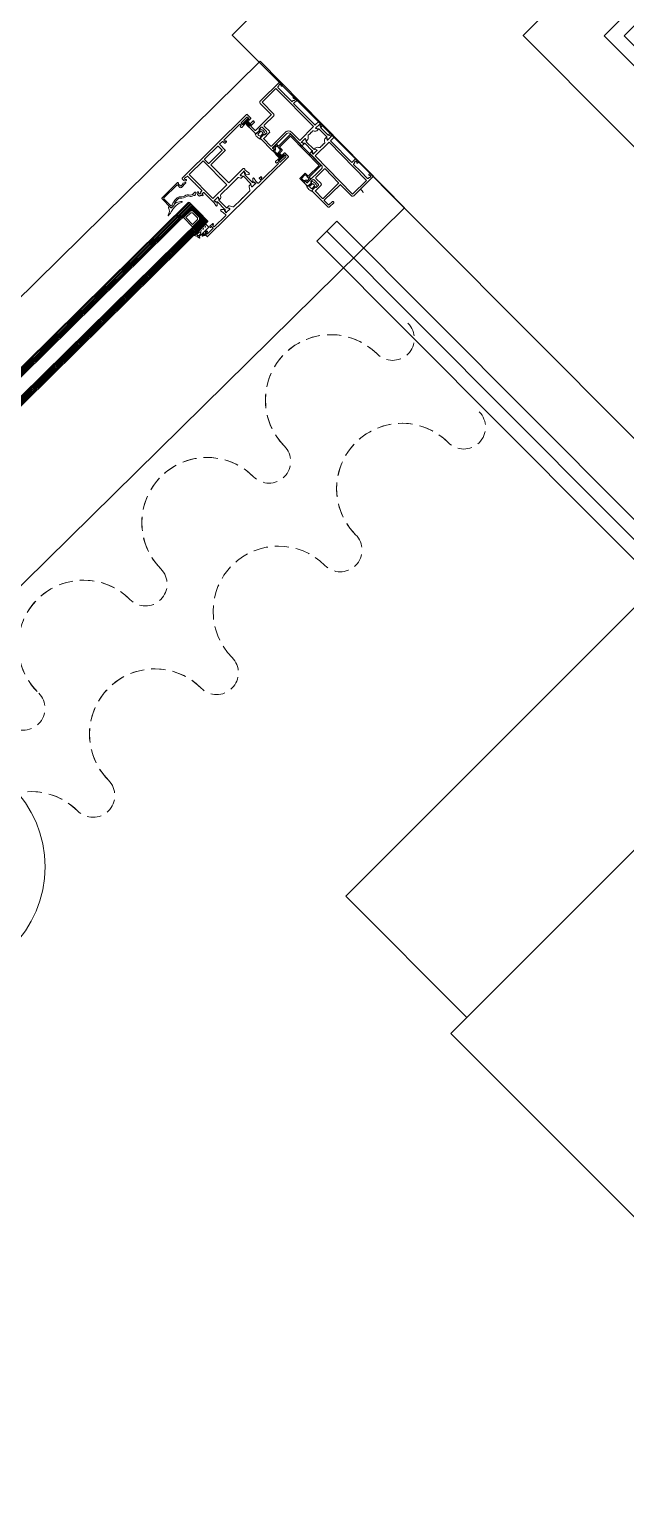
# Model space of a CAD drawing. Header units: centimetres. Extents: x 118932 to 154602, y -32682 to -23521.
# Drawn here: x 137932.2 to 137984.4, y -25439.8 to -25312.3 of the extents above; entities that cross this region are included whole.
import ezdxf

# ---------------------------------------------------------------- set-up
doc = ezdxf.new("R2010")
doc.units = ezdxf.units.CM
doc.header["$LTSCALE"] = 50
doc.header["$MEASUREMENT"] = 0
doc.linetypes.add('HIDDEN', pattern=[0.375, 0.25, -0.125])
for name, color, linetype, lineweight, true_color in [('GEN_00_BL_Yazı', 7, 'Continuous', 0, 0x4f5250), ('GEN_02_TF_Mobilya', 7, 'Continuous', 5, 0x745e3d), ('GEN_02_TF_Pencere', 7, 'Continuous', 9, 0x6093ac), ('GEN_05_ML_Alçıpan_giydirme', 7, 'Continuous', 18, 0x7ebab5), ('GEN_05_ML_Mermer', 7, 'Continuous', 9, 0x9d8692), ('KALACAK DUVARLAR', 7, 'Continuous', 30, 0x005387)]:
    doc.layers.add(name, color=color, linetype=linetype, lineweight=lineweight, true_color=true_color)

# ---------------------------------------------------------------- blocks, each defined once
blk = doc.blocks.new('YIKILACAK DUVARLAR LEVEL 0 D BLOK')
at = {"layer": 'KALACAK DUVARLAR', "elevation": 0}
blk.add_lwpolyline([(-256.9, -323.79), (-417.95, -162.13), (-368.97, -113.33), (-334.39, -113.34), (-334.39, -95.34), (-376.4, -95.33), (-443.41, -162.08), (-269.65, -336.49)], dxfattribs=at)
blk = doc.blocks.new('suıte c-d duvarlar')
at = {"layer": 'GEN_05_ML_Alçıpan_giydirme', "elevation": 0}
for points in [[(336.99, 195.15), (344.49, 195.14), (344.49, 169.64), (305.51, 169.66), (264.03, 128.34), (421.56, -29.78), (398.18, -53.07), (235.36, 110.36), (237.13, 112.12), (398.18, -49.54), (418.02, -29.77), (260.5, 128.34), (304.48, 172.16), (341.99, 172.14), (341.99, 192.64), (336.99, 192.65)], [(236.25, 111.24), (398.18, -51.3), (419.79, -29.78), (262.27, 128.34), (304.99, 170.91), (343.24, 170.89), (343.24, 193.89), (336.99, 193.9)]]:
    blk.add_lwpolyline(points, dxfattribs=at)
blk = doc.blocks.new('P20')
at = {"layer": 'GEN_00_BL_Yazı'}
blk.add_circle((62850.28, 11976.88, 0), 10, dxfattribs=at)
at = {"layer": 'GEN_02_TF_Pencere', "linetype": 'Continuous'}
for p, q in [((62915.54, 12003.94, 0), (62915.54, 12003.43, 0)), ((62915.56, 12003.94, 0), (62915.56, 12003.43, 0)), ((62915.58, 12003.94, 0), (62915.58, 12003.43, 0)), ((62915.6, 12003.94, 0), (62915.6, 12003.43, 0)), ((62915.62, 12003.94, 0), (62915.62, 12003.43, 0)), ((62915.64, 12003.94, 0), (62915.64, 12003.43, 0)), ((62915.66, 12003.94, 0), (62915.66, 12003.43, 0)), ((62915.68, 12003.94, 0), (62915.68, 12003.43, 0)), ((62915.7, 12003.94, 0), (62915.7, 12003.43, 0)), ((62915.72, 12003.94, 0), (62915.72, 12003.43, 0)), ((62915.74, 12003.94, 0), (62915.74, 12003.43, 0)), ((62915.76, 12003.94, 0), (62915.76, 12003.43, 0)), ((62915.78, 12003.94, 0), (62915.78, 12003.43, 0)), ((62915.8, 12003.94, 0), (62915.8, 12003.43, 0)), ((62915.82, 12003.94, 0), (62915.82, 12003.43, 0)), ((62915.84, 12003.94, 0), (62915.84, 12003.43, 0)), ((62915.54, 11999.54, 0), (62915.54, 12000.05, 0)), ((62915.56, 11999.54, 0), (62915.56, 12000.05, 0)), ((62915.58, 11999.54, 0), (62915.58, 12000.05, 0)), ((62915.6, 11999.54, 0), (62915.6, 12000.05, 0)), ((62915.62, 11999.54, 0), (62915.62, 12000.05, 0)), ((62915.64, 11999.54, 0), (62915.64, 12000.05, 0)), ((62915.66, 11999.54, 0), (62915.66, 12000.05, 0)), ((62915.68, 11999.54, 0), (62915.68, 12000.05, 0)), ((62915.7, 11999.54, 0), (62915.7, 12000.05, 0)), ((62915.72, 11999.54, 0), (62915.72, 12000.05, 0)), ((62915.74, 11999.54, 0), (62915.74, 12000.05, 0)), ((62915.76, 11999.54, 0), (62915.76, 12000.05, 0)), ((62915.78, 11999.54, 0), (62915.78, 12000.05, 0)), ((62915.8, 11999.54, 0), (62915.8, 12000.05, 0)), ((62915.82, 11999.54, 0), (62915.82, 12000.05, 0)), ((62915.84, 11999.54, 0), (62915.84, 12000.05, 0))]:
    blk.add_line(p, q, dxfattribs=at)
at = {"layer": 'GEN_02_TF_Pencere'}
for p, q in [((62907.17, 12002.44, 0), (62856.73, 12002.46, 0)), ((62907.21, 12002.36, 0), (62856.78, 12002.37, 0)), ((62905.67, 12003.38, 0), (62905.7, 12003.38, 0)), ((62905.7, 12003.38, 0), (62905.7, 12003.38, 0)), ((62905.73, 12003.36, 0), (62905.73, 12003.17, 0)), ((62905.76, 12003.15, 0), (62906.02, 12003.15, 0)), ((62906.07, 12003.16, 0), (62906.09, 12003.17, 0)), ((62906.76, 12002.84, 0), (62906.75, 12002.85, 0)), ((62907.16, 12002.44, 0), (62907.21, 12002.39, 0)), ((62907.21, 12002.39, 0), (62907.21, 12001.89, 0)), ((62907.21, 12002.26, 0), (62856.78, 12002.27, 0)), ((62907.21, 12002.16, 0), (62856.78, 12002.17, 0)), ((62907.21, 12002.06, 0), (62856.78, 12002.07, 0)), ((62907.21, 12001.96, 0), (62856.78, 12001.97, 0)), ((62907.18, 12001.86, 0), (62856.78, 12001.87, 0)), ((62905.91, 12000.67, 0), (62905.91, 12001.81, 0)), ((62905.91, 12001.81, 0), (62906.76, 12001.81, 0)), ((62906.06, 12000.82, 0), (62906.06, 12001.66, 0)), ((62906.06, 12001.66, 0), (62906.66, 12001.66, 0)), ((62906.66, 12001.66, 0), (62906.76, 12001.56, 0)), ((62906.76, 12001.81, 0), (62906.91, 12001.66, 0)), ((62906.76, 12001.56, 0), (62906.76, 12000.92, 0)), ((62907.21, 12001.84, 0), (62906.84, 12001.84, 0)), ((62906.84, 12001.84, 0), (62906.99, 12001.69, 0)), ((62906.85, 12001.84, 0), (62906.85, 12001.83, 0)), ((62906.89, 12001.84, 0), (62906.89, 12001.79, 0)), ((62906.91, 12001.66, 0), (62906.91, 12000.82, 0)), ((62906.93, 12001.84, 0), (62906.93, 12001.75, 0)), ((62906.97, 12001.84, 0), (62906.97, 12001.71, 0)), ((62906.99, 12001.69, 0), (62906.99, 12000.79, 0)), ((62907.01, 12001.84, 0), (62907.01, 12000.64, 0)), ((62907.05, 12001.84, 0), (62907.05, 12000.64, 0)), ((62907.09, 12001.84, 0), (62907.09, 12000.64, 0)), ((62907.13, 12001.84, 0), (62907.13, 12000.64, 0)), ((62907.21, 12001.89, 0), (62907.16, 12001.84, 0)), ((62907.17, 12001.84, 0), (62907.17, 12000.64, 0)), ((62907.21, 12000.64, 0), (62907.21, 12001.84, 0)), ((62907.21, 12001.84, 0), (62907.21, 12001.84, 0)), ((62907.21, 12001.84, 0), (62907.21, 12000.64, 0)), ((62906.85, 12000.66, 0), (62856.78, 12000.67, 0)), ((62907.21, 12000.56, 0), (62856.78, 12000.57, 0)), ((62907.21, 12000.46, 0), (62856.78, 12000.47, 0)), ((62907.21, 12000.36, 0), (62856.78, 12000.37, 0)), ((62907.21, 12000.26, 0), (62856.78, 12000.27, 0)), ((62907.21, 12000.16, 0), (62856.78, 12000.17, 0)), ((62907.18, 12000.06, 0), (62856.78, 12000.07, 0)), ((62905.34, 12000.15, 0), (62905.51, 11999.94, 0)), ((62905.6, 11999.99, 0), (62905.39, 12000.19, 0)), ((62905.68, 11999.83, 0), (62905.68, 11999.85, 0)), ((62906.01, 12000.04, 0), (62905.76, 12000.04, 0)), ((62905.78, 11999.94, 0), (62905.96, 11999.94, 0)), ((62906.76, 12000.67, 0), (62905.91, 12000.67, 0)), ((62906.66, 12000.82, 0), (62906.06, 12000.82, 0)), ((62906.06, 11999.85, 0), (62906.06, 11999.83, 0)), ((62906.06, 11999.85, 0), (62906.06, 11999.85, 0)), ((62906.14, 11999.89, 0), (62906.11, 11999.98, 0)), ((62906.11, 11999.98, 0), (62906.11, 11999.98, 0)), ((62906.28, 12000.02, 0), (62906.2, 11999.88, 0)), ((62906.41, 11999.89, 0), (62906.35, 12000.02, 0)), ((62906.54, 12000.02, 0), (62906.46, 11999.88, 0)), ((62906.67, 11999.89, 0), (62906.62, 12000.02, 0)), ((62906.76, 12000.92, 0), (62906.66, 12000.82, 0)), ((62906.78, 12000.02, 0), (62906.73, 11999.89, 0)), ((62906.91, 12000.82, 0), (62906.76, 12000.67, 0)), ((62906.99, 12000.79, 0), (62906.84, 12000.64, 0)), ((62906.84, 12000.64, 0), (62907.21, 12000.64, 0)), ((62906.85, 12000.66, 0), (62906.85, 12000.64, 0)), ((62906.89, 11999.97, 0), (62906.86, 12000.02, 0)), ((62906.89, 12000.7, 0), (62906.89, 12000.64, 0)), ((62906.9, 11999.68, 0), (62906.9, 11999.93, 0)), ((62906.93, 12000.74, 0), (62906.93, 12000.64, 0)), ((62906.97, 12000.78, 0), (62906.97, 12000.64, 0)), ((62907.16, 12000.64, 0), (62907.21, 12000.59, 0)), ((62907.21, 12000.09, 0), (62907.16, 12000.04, 0)), ((62907.21, 12000.59, 0), (62907.21, 12000.09, 0)), ((62905.7, 11999.56, 0), (62905.7, 11999.62, 0)), ((62905.73, 11999.65, 0), (62906.03, 11999.65, 0)), ((62905.96, 11999.74, 0), (62905.78, 11999.74, 0)), ((62905.96, 11999.47, 0), (62906.13, 11999.37, 0)), ((62906.03, 11999.53, 0), (62905.99, 11999.53, 0)), ((62906.03, 11999.65, 0), (62906.03, 11999.53, 0)), ((62906.11, 11999.46, 0), (62906.11, 11999.62, 0)), ((62906.12, 11999.64, 0), (62906.12, 11999.64, 0)), ((62906.13, 11999.37, 0), (62906.38, 11999.37, 0)), ((62906.14, 11999.65, 0), (62906.37, 11999.65, 0)), ((62906.37, 11999.44, 0), (62906.14, 11999.44, 0)), ((62906.38, 11999.37, 0), (62906.54, 11999.47, 0)), ((62906.4, 11999.62, 0), (62906.4, 11999.46, 0)), ((62906.48, 11999.53, 0), (62906.48, 11999.65, 0)), ((62906.48, 11999.65, 0), (62906.87, 11999.65, 0)), ((62906.52, 11999.53, 0), (62906.48, 11999.53, 0))]:
    blk.add_line(p, q, dxfattribs=at)
at = {"layer": 'GEN_02_TF_Pencere', "extrusion": (0, 0, -1), "elevation": 0}
for points in [[(-62905.76, 12004.35), (-62907.68, 12004.35, 0.41421), (-62907.71, 12004.32), (-62907.71, 12004.26, 0.41421), (-62907.68, 12004.23), (-62907.66, 12004.23), (-62907.66, 12003.93), (-62907.93, 12003.93), (-62907.95, 12003.96, 0.414213), (-62908, 12003.98), (-62908.17, 12003.88, 0.767327), (-62908.15, 12003.81), (-62907.64, 12003.81, 0.414213), (-62907.54, 12003.91), (-62907.54, 12004.18, -0.414213), (-62907.49, 12004.23), (-62905.9, 12004.23, -0.414213), (-62905.85, 12004.18), (-62905.85, 12003.32, -0.414213), (-62905.9, 12003.27), (-62905.96, 12003.27, -0.127549), (-62905.99, 12003.28, 0.13898), (-62906.58, 12003.42), (-62906.73, 12003.42, 0.215322), (-62906.97, 12003.31, -0.168624), (-62907.43, 12003.05, 0.197358), (-62907.63, 12002.92), (-62907.74, 12002.77, -0.244575), (-62907.89, 12002.69), (-62908.17, 12002.69, 0.767327), (-62908.2, 12002.59), (-62908, 12002.47, 0.577351), (-62907.95, 12002.5), (-62907.95, 12002.57), (-62907.89, 12002.57, 0.244575), (-62907.64, 12002.7), (-62907.54, 12002.85, -0.197358), (-62907.41, 12002.93, 0.168624), (-62906.88, 12003.23, -0.215322), (-62906.73, 12003.3), (-62906.49, 12003.3, -0.114883), (-62906.05, 12003.17, 0.126996), (-62905.95, 12003.15), (-62905.76, 12003.15, 0.414213), (-62905.73, 12003.18), (-62905.73, 12004.32, 0.414213), (-62905.76, 12004.35)], [(-62908.24, 12004.34), (-62916.18, 12004.35, 0.198912), (-62916.21, 12004.34, 0.198912), (-62916.21, 12004.32), (-62916.21, 12003.88, 0.414214), (-62916.18, 12003.85), (-62915.98, 12003.85, 0.414214), (-62915.91, 12003.92, 0.414214), (-62915.94, 12003.95), (-62916.02, 12003.95, -0.414214), (-62916.07, 12004), (-62916.07, 12004.12, -0.414214), (-62916.02, 12004.17), (-62915.35, 12004.17, -0.414214), (-62915.3, 12004.12), (-62915.3, 12004, -0.414214), (-62915.35, 12003.95), (-62915.43, 12003.95, 0.414214), (-62915.46, 12003.92, 0.414214), (-62915.39, 12003.85), (-62915.08, 12003.85, 0.414214), (-62915.03, 12003.9), (-62915.03, 12003.97, 0.414214), (-62915.06, 12004), (-62915.16, 12004), (-62915.16, 12004.15), (-62913.16, 12004.15), (-62913.16, 12004), (-62913.23, 12004, 0.414214), (-62913.26, 12003.97), (-62913.26, 12003.91, 0.414214), (-62913.23, 12003.88), (-62913.07, 12003.88, 0.414214), (-62913.04, 12003.91), (-62913.04, 12004.12, -0.414214), (-62913.01, 12004.15), (-62912.66, 12004.15), (-62912.66, 12003.45, 0.414213), (-62912.63, 12003.42), (-62910.86, 12003.41), (-62910.86, 12002.33), (-62910.83, 12002.3), (-62910.86, 12002.27), (-62910.86, 12001.19), (-62912.61, 12001.2, 0.414277), (-62912.71, 12001.1), (-62912.71, 12001.06, 0.339312), (-62912.7, 12001.04), (-62912.68, 12001.04, -0.339802), (-62912.67, 12001.02), (-62912.67, 12000.83), (-62912.73, 12000.57, 0.700085), (-62912.63, 12000.49), (-62912.61, 12000.51), (-62912.44, 12000.68, 0.617948), (-62912.45, 12000.74, -0.283637), (-62912.48, 12000.76), (-62912.53, 12000.95), (-62912.53, 12000.96, -0.673161), (-62912.48, 12000.98, 0.202488), (-62912.45, 12000.97), (-62912.07, 12000.97, -0.414214), (-62912.04, 12000.94), (-62912.04, 12000.92, -0.137872), (-62912.04, 12000.91), (-62912.13, 12000.76, 0.585524), (-62912.12, 12000.72), (-62911.98, 12000.72, 0.261413), (-62911.89, 12000.77), (-62911.81, 12000.9, -0.261413), (-62911.73, 12000.94), (-62910.82, 12000.94), (-62909.65, 12000.94, -0.261413), (-62909.57, 12000.9), (-62909.49, 12000.77, 0.261413), (-62909.4, 12000.72), (-62909.26, 12000.72, 0.585524), (-62909.25, 12000.75), (-62909.34, 12000.91, -0.137872), (-62909.34, 12000.92), (-62909.34, 12000.94, -0.414214), (-62909.31, 12000.97), (-62908.93, 12000.97, 0.202488), (-62908.9, 12000.98, -0.673161), (-62908.85, 12000.96), (-62908.85, 12000.94), (-62908.9, 12000.76, -0.283637), (-62908.93, 12000.74, 0.617948), (-62908.94, 12000.68), (-62908.77, 12000.51), (-62908.75, 12000.49, 0.700085), (-62908.65, 12000.57), (-62908.72, 12000.83), (-62908.71, 12002.11, -0.414214), (-62908.68, 12002.14), (-62908.54, 12002.14, -0.414214), (-62908.51, 12002.11), (-62908.51, 12002.02, 0.463003), (-62908.48, 12001.99, 0.372825), (-62908.39, 12002.09), (-62908.39, 12002.11, -0.414214), (-62908.36, 12002.14), (-62908.29, 12002.14, 0.414214), (-62908.21, 12002.22), (-62908.21, 12002.39, 0.414214), (-62908.36, 12002.54), (-62908.38, 12002.54, 0.414214), (-62908.41, 12002.51), (-62908.41, 12002.47, 0.380812), (-62908.39, 12002.44, -0.365977), (-62908.36, 12002.41), (-62908.36, 12002.32, -0.414214), (-62908.39, 12002.29), (-62908.5, 12002.29, -0.365977), (-62908.53, 12002.32, 0.369187), (-62908.56, 12002.34), (-62908.68, 12002.34, -0.414214), (-62908.71, 12002.37), (-62908.71, 12003.21), (-62908.74, 12003.24), (-62908.71, 12003.27), (-62908.71, 12004.11, -0.414214), (-62908.68, 12004.14), (-62908.56, 12004.14, 0.365995), (-62908.53, 12004.17, -0.365977), (-62908.5, 12004.19), (-62908.39, 12004.19, -0.414214), (-62908.36, 12004.16), (-62908.36, 12004.07, -0.374045), (-62908.39, 12004.04, 0.366034), (-62908.41, 12004.02), (-62908.41, 12003.97, 0.414214), (-62908.38, 12003.94), (-62908.36, 12003.94, 0.414214), (-62908.21, 12004.09), (-62908.21, 12004.31, 0.414214), (-62908.24, 12004.34)], [(-62910.79, 12003.62, -0.198912), (-62910.81, 12003.61), (-62912.43, 12003.62, -0.414214), (-62912.46, 12003.65), (-62912.46, 12004.12, -0.414214), (-62912.43, 12004.15), (-62910.81, 12004.15, -0.414214), (-62910.78, 12004.12), (-62910.78, 12003.64, -0.198912), (-62910.79, 12003.62)], [(-62920.25, 12004.35), (-62917.86, 12004.35, -0.414214), (-62917.71, 12004.2), (-62917.71, 12002.84, 0.414214), (-62917.68, 12002.81), (-62915.75, 12002.81, 0.414214), (-62915.72, 12002.84), (-62915.72, 12003.35, 0.400696), (-62915.75, 12003.38), (-62916.19, 12003.4, -0.400696), (-62916.21, 12003.43), (-62916.21, 12003.52, -0.414214), (-62916.18, 12003.55), (-62915.66, 12003.55, -0.414214), (-62915.56, 12003.45), (-62915.56, 12002.63, -0.399104), (-62915.61, 12002.58), (-62915.98, 12002.56, -0.429487), (-62916.02, 12002.59), (-62916.02, 12002.61, 0.414214), (-62916.07, 12002.66), (-62916.26, 12002.66, 0.414214), (-62916.36, 12002.56), (-62916.36, 12002.06, 0.414214), (-62916.26, 12001.96), (-62916.07, 12001.96, 0.414214), (-62916.02, 12002.01), (-62916.02, 12002.03, -0.429495), (-62915.98, 12002.06), (-62915.61, 12002.04, -0.399096), (-62915.56, 12001.99), (-62915.56, 12000.51, -0.414214), (-62915.59, 12000.48), (-62915.73, 12000.48, -0.518649), (-62915.76, 12000.52), (-62915.72, 12000.64, 0.518649), (-62915.74, 12000.68), (-62917.51, 12000.68, 0.414214), (-62917.71, 12000.48), (-62917.71, 11999.18, 0.41134), (-62917.68, 11999.15, -0.312805), (-62917.66, 11999.13), (-62917.63, 11999.05, -0.493156), (-62917.65, 11999.02), (-62917.95, 11999, -0.957545), (-62917.96, 11999.04, 0.268123), (-62917.94, 11999.05), (-62917.88, 11999.21, 0.843087), (-62917.89, 11999.27), (-62918.34, 11999.27, 0.577366), (-62918.37, 11999.22), (-62918.28, 11999.06, 0.182928), (-62918.27, 11999.06, -0.849637), (-62918.27, 11999.02), (-62918.37, 11999.02, -0.267944), (-62918.63, 11999.17), (-62918.66, 11999.22, 0.267964), (-62918.74, 11999.27), (-62918.87, 11999.27), (-62918.89, 11999.23), (-62918.91, 11999.27), (-62918.97, 11999.27, -1), (-62919.03, 11999.27), (-62919.11, 11999.27, -1), (-62919.17, 11999.27), (-62919.25, 11999.27, 0.267966), (-62919.34, 11999.22), (-62919.37, 11999.17, -0.267944), (-62919.63, 11999.02), (-62919.72, 11999.02, -0.849744), (-62919.73, 11999.06, 0.182697), (-62919.72, 11999.06), (-62919.63, 11999.22, 0.577366), (-62919.65, 11999.27), (-62920.1, 11999.27, 0.843081), (-62920.11, 11999.21), (-62920.05, 11999.05, 0.267761), (-62920.04, 11999.04, -0.957329), (-62920.04, 11999), (-62920.28, 11999.02), (-62920.28, 11999.18), (-62920.28, 11999.45, -0.414214), (-62920.25, 11999.48), (-62919.81, 11999.48, 0.414214), (-62919.78, 11999.51), (-62919.78, 12002.15), (-62920.2, 12002.15, -0.414214), (-62920.28, 12002.23), (-62920.28, 12002.4, -0.414214), (-62920.13, 12002.55), (-62920.1, 12002.55, -0.414214), (-62920.08, 12002.53), (-62920.08, 12002.47, -0.36604), (-62920.11, 12002.44, 0.365984), (-62920.13, 12002.42), (-62920.13, 12002.33, 0.414214), (-62920.1, 12002.3), (-62919.99, 12002.3, 0.367429), (-62919.96, 12002.32, -0.364526), (-62919.93, 12002.35), (-62919.81, 12002.35, 0.414214), (-62919.78, 12002.38), (-62919.78, 12003.22), (-62919.75, 12003.25), (-62919.78, 12003.28), (-62919.78, 12004.12, 0.414214), (-62919.81, 12004.15), (-62919.94, 12004.15, -0.364526), (-62919.96, 12004.17, 0.367429), (-62919.99, 12004.2), (-62920.1, 12004.2, 0.414214), (-62920.13, 12004.17), (-62920.13, 12004.08, 0.365984), (-62920.11, 12004.05, -0.36604), (-62920.08, 12004.02), (-62920.08, 12003.97, -0.414214), (-62920.1, 12003.95), (-62920.13, 12003.95, -0.414214), (-62920.28, 12004.1), (-62920.28, 12004.32, -0.414214), (-62920.25, 12004.35)], [(-62917.89, 12004.17), (-62919.6, 12004.17), (-62919.6, 11999.48), (-62917.89, 11999.48), (-62917.89, 12000.48, -0.414214), (-62917.51, 12000.86), (-62915.77, 12000.86, 0.414214), (-62915.74, 12000.89), (-62915.74, 12001.78, 0.414214), (-62915.77, 12001.81), (-62916.46, 12001.81, -0.414214), (-62916.56, 12001.91), (-62916.56, 12002.51, 0.414214), (-62916.66, 12002.61), (-62917.79, 12002.61, -0.414214), (-62917.89, 12002.71), (-62917.89, 12004.17)], [(-62915.56, 12001.87, 0.064394), (-62915.48, 12002.08, 0.064394), (-62915.45, 12002.3, 0.129325), (-62915.56, 12002.73), (-62915.56, 12002.58, -0.399528), (-62915.59, 12002.55), (-62916.01, 12002.53, -0.414214), (-62916.04, 12002.56), (-62916.04, 12002.59, 0.414214), (-62916.07, 12002.62), (-62916.07, 12002.62, 0.295923), (-62916.16, 12002.56, 0.104809), (-62916.22, 12002.3, 0.104809), (-62916.16, 12002.04, 0.295923), (-62916.07, 12001.98), (-62916.06, 12001.98, 0.414214), (-62916.03, 12002.01), (-62916.03, 12002.04, -0.414214), (-62916, 12002.07), (-62915.59, 12002.05, -0.399528), (-62915.56, 12002.02), (-62915.56, 12001.87)], [(-62915.7, 12002.15), (-62916.03, 12002.17, -0.337036), (-62916.06, 12002.19, -0.054259), (-62916.07, 12002.3, -0.054259), (-62916.06, 12002.4, -0.337036), (-62916.03, 12002.43), (-62915.7, 12002.44, -0.32284), (-62915.67, 12002.43, -0.093955), (-62915.65, 12002.3, -0.093955), (-62915.67, 12002.17, -0.32284), (-62915.7, 12002.15)], [(-62916.18, 11999.14), (-62906.24, 11999.14, 0.414214), (-62906.21, 11999.17), (-62906.21, 11999.61, 0.414214), (-62906.24, 11999.64), (-62906.44, 11999.64, 0.414214), (-62906.51, 11999.57, 0.414214), (-62906.48, 11999.54), (-62906.4, 11999.54, -0.414214), (-62906.35, 11999.49), (-62906.35, 11999.37, -0.414214), (-62906.4, 11999.32), (-62907.07, 11999.32, -0.414214), (-62907.12, 11999.37), (-62907.12, 11999.49, -0.414214), (-62907.07, 11999.54), (-62906.99, 11999.54, 0.414214), (-62906.96, 11999.57, 0.414214), (-62907.03, 11999.64), (-62907.34, 11999.64, 0.414214), (-62907.39, 11999.59), (-62907.39, 11999.57, 0.414214), (-62907.36, 11999.54), (-62907.29, 11999.54, -0.414214), (-62907.26, 11999.51), (-62907.26, 11999.34), (-62908.68, 11999.34, -0.414214), (-62908.71, 11999.37), (-62908.71, 11999.64), (-62908.64, 11999.9, 0.700075), (-62908.75, 11999.98), (-62908.77, 11999.97), (-62908.94, 11999.79, 0.617785), (-62908.92, 11999.73, -0.283333), (-62908.9, 11999.71), (-62908.85, 11999.53), (-62908.85, 11999.51, -0.673162), (-62908.9, 11999.49, 0.202354), (-62908.92, 11999.5), (-62909.31, 11999.5, -0.415901), (-62909.34, 11999.53), (-62909.34, 11999.55, -0.137872), (-62909.34, 11999.56), (-62909.24, 11999.72, 0.585714), (-62909.26, 11999.75), (-62909.4, 11999.75, 0.30109), (-62909.49, 11999.7), (-62909.65, 11999.44, -0.261413), (-62909.73, 11999.39), (-62910.56, 11999.39), (-62910.58, 11999.43), (-62910.6, 11999.39), (-62910.66, 11999.39, 1), (-62910.72, 11999.39), (-62910.8, 11999.39, 1), (-62910.86, 11999.39), (-62911.64, 11999.39, -0.261413), (-62911.73, 11999.44), (-62911.89, 11999.7, 0.261381), (-62911.97, 11999.75), (-62912.12, 11999.75, 0.585524), (-62912.13, 11999.71), (-62912.04, 11999.56, -0.137707), (-62912.04, 11999.55), (-62912.04, 11999.53, -0.414214), (-62912.07, 11999.5), (-62912.45, 11999.49, 0.202488), (-62912.47, 11999.49, -0.673126), (-62912.53, 11999.51), (-62912.53, 11999.52), (-62912.47, 11999.71, -0.283536), (-62912.45, 11999.73, 0.617796), (-62912.44, 11999.79), (-62912.61, 11999.96), (-62912.62, 11999.98, 0.700399), (-62912.73, 11999.9), (-62912.66, 11999.64), (-62912.66, 11999.37, -0.414214), (-62912.69, 11999.34), (-62913.01, 11999.34, -0.414214), (-62913.04, 11999.37), (-62913.04, 11999.58, 0.414214), (-62913.07, 11999.61), (-62913.23, 11999.61, 0.414214), (-62913.26, 11999.58), (-62913.26, 11999.52, 0.414214), (-62913.23, 11999.49), (-62913.16, 11999.49), (-62913.16, 11999.34), (-62915.16, 11999.34), (-62915.16, 11999.49), (-62915.06, 11999.49, 0.414214), (-62915.03, 11999.52), (-62915.03, 11999.59, 0.414214), (-62915.08, 11999.64), (-62915.39, 11999.64, 0.414214), (-62915.46, 11999.57, 0.414214), (-62915.43, 11999.54), (-62915.35, 11999.54, -0.414214), (-62915.3, 11999.49), (-62915.3, 11999.37, -0.414214), (-62915.35, 11999.32), (-62916.02, 11999.32, -0.414214), (-62916.07, 11999.37), (-62916.07, 11999.49, -0.414214), (-62916.02, 11999.54), (-62915.94, 11999.54, 0.414214), (-62915.91, 11999.57, 0.414214), (-62915.98, 11999.64), (-62916.18, 11999.64, 0.414214), (-62916.21, 11999.61), (-62916.21, 11999.17, 0.414214), (-62916.18, 11999.14)], [(-62909.18, 12000.66), (-62909.18, 11999.81, -0.131653), (-62909.2, 11999.75), (-62909.3, 11999.57), (-62909.3, 11999.53, 0.414213), (-62909.26, 11999.49), (-62908.92, 11999.49, 0.414214), (-62908.88, 11999.53), (-62908.88, 11999.57), (-62908.99, 11999.75, -0.131652), (-62909, 11999.81), (-62909, 12000.66, -0.131652), (-62908.99, 12000.72), (-62908.88, 12000.9), (-62908.88, 12000.93, 0.414214), (-62908.92, 12000.97), (-62909.26, 12000.97, 0.414213), (-62909.3, 12000.93), (-62909.3, 12000.9), (-62909.2, 12000.72, -0.131652), (-62909.18, 12000.66)], [(-62912.18, 12000.66), (-62912.18, 11999.81, 0.131653), (-62912.16, 11999.75), (-62912.06, 11999.57), (-62912.06, 11999.54, -0.414213), (-62912.1, 11999.5), (-62912.44, 11999.5, -0.414214), (-62912.48, 11999.54), (-62912.48, 11999.57), (-62912.37, 11999.75, 0.131652), (-62912.36, 11999.81), (-62912.36, 12000.66, 0.131652), (-62912.37, 12000.72), (-62912.48, 12000.9), (-62912.48, 12000.94, -0.414214), (-62912.44, 12000.97), (-62912.1, 12000.97, -0.414213), (-62912.06, 12000.94), (-62912.06, 12000.9), (-62912.16, 12000.72, 0.131652), (-62912.18, 12000.66)], [(-62916.22, 11996.41, 0.198912), (-62916.21, 11996.39, 0.198912), (-62916.19, 11996.38), (-62915.77, 11996.38, 0.518649), (-62915.75, 11996.42), (-62915.79, 11996.54, -0.518649), (-62915.76, 11996.58), (-62915.59, 11996.58, 0.414214), (-62915.56, 11996.61), (-62915.56, 11997.07, 0.414214), (-62915.59, 11997.1), (-62916.19, 11997.1, 0.414214), (-62916.22, 11997.07), (-62916.22, 11996.73), (-62917.56, 11996.73), (-62917.56, 11998.52), (-62917.57, 12000.3), (-62916.22, 12000.3), (-62916.22, 11999.96, 0.414214), (-62916.19, 11999.93), (-62915.6, 11999.93, 0.414214), (-62915.57, 11999.96), (-62915.57, 12000.42, 0.414214), (-62915.6, 12000.45), (-62915.76, 12000.45, -0.518649), (-62915.79, 12000.49), (-62915.75, 12000.61, 0.518649), (-62915.78, 12000.65), (-62916.19, 12000.65, 0.414214), (-62916.22, 12000.62), (-62916.22, 12000.45, -0.414214), (-62916.25, 12000.42), (-62917.66, 12000.42, 0.414214), (-62917.69, 12000.39), (-62917.68, 11998.52), (-62917.68, 11996.64, 0.414214), (-62917.65, 11996.61), (-62916.25, 11996.61, -0.414214), (-62916.22, 11996.58), (-62916.22, 11996.41)], [(-62916.12, 12000.06), (-62916.12, 12000.5, -0.395113), (-62916.09, 12000.53), (-62915.88, 12000.55, 0.505029), (-62915.74, 12000.35), (-62915.7, 12000.35, -0.414214), (-62915.67, 12000.32), (-62915.67, 12000.06, -0.414214), (-62915.7, 12000.03), (-62916.09, 12000.03, -0.414214), (-62916.12, 12000.06)], [(-62918.22, 11998.95), (-62918.22, 11998.1, -0.131652), (-62918.24, 11998.04), (-62918.34, 11997.86), (-62918.34, 11997.82, 0.414214), (-62918.3, 11997.78), (-62917.96, 11997.78, 0.414214), (-62917.92, 11997.82), (-62917.92, 11997.86), (-62918.03, 11998.04, -0.131652), (-62918.04, 11998.1), (-62918.04, 11998.95, -0.131652), (-62918.03, 11999.01), (-62917.92, 11999.19), (-62917.92, 11999.22, 0.414214), (-62917.96, 11999.26), (-62918.3, 11999.26, 0.414214), (-62918.34, 11999.22), (-62918.34, 11999.19), (-62918.24, 11999.01, -0.131652), (-62918.22, 11998.95)], [(-62919.98, 11998.95), (-62919.98, 11998.1, -0.131652), (-62920, 11998.04), (-62920.1, 11997.86), (-62920.1, 11997.82, 0.414214), (-62920.06, 11997.78), (-62919.72, 11997.78, 0.414214), (-62919.68, 11997.82), (-62919.68, 11997.86), (-62919.79, 11998.04, -0.131652), (-62919.8, 11998.1), (-62919.8, 11998.95, -0.131652), (-62919.79, 11999.01), (-62919.68, 11999.19), (-62919.68, 11999.22, 0.414214), (-62919.72, 11999.26), (-62920.06, 11999.26, 0.414214), (-62920.1, 11999.22), (-62920.1, 11999.19), (-62920, 11999.01, -0.131652), (-62919.98, 11998.95)], [(-62919.78, 11994.9), (-62919.78, 11997.53, 0.414214), (-62919.81, 11997.56), (-62920.25, 11997.56, -0.414214), (-62920.28, 11997.59), (-62920.28, 11997.87), (-62920.28, 11998.03), (-62920.04, 11998.05, -0.957329), (-62920.04, 11998.01, 0.267761), (-62920.05, 11998), (-62920.11, 11997.84, 0.843081), (-62920.1, 11997.78), (-62919.65, 11997.78, 0.577366), (-62919.63, 11997.83), (-62919.72, 11997.98, 0.182697), (-62919.73, 11997.99, -0.849744), (-62919.72, 11998.03), (-62919.63, 11998.03, -0.267944), (-62919.37, 11997.88), (-62919.34, 11997.83, 0.267966), (-62919.25, 11997.78), (-62919.17, 11997.78, -1), (-62919.11, 11997.78), (-62919.03, 11997.78, -1), (-62918.97, 11997.78), (-62918.91, 11997.78), (-62918.89, 11997.82), (-62918.87, 11997.78), (-62918.74, 11997.78, 0.267964), (-62918.66, 11997.83), (-62918.63, 11997.88, -0.267944), (-62918.37, 11998.03), (-62918.27, 11998.03, -0.849637), (-62918.27, 11997.99, 0.182928), (-62918.28, 11997.98), (-62918.37, 11997.83, 0.577366), (-62918.34, 11997.78), (-62917.89, 11997.78, 0.843087), (-62917.88, 11997.84), (-62917.94, 11998, 0.268123), (-62917.96, 11998.01, -0.957545), (-62917.95, 11998.05), (-62917.65, 11998.03, -0.493156), (-62917.63, 11998), (-62917.66, 11997.92, -0.312805), (-62917.68, 11997.9, 0.41134), (-62917.71, 11997.87), (-62917.71, 11996.57, 0.414214), (-62917.51, 11996.37), (-62915.74, 11996.37, 0.414214), (-62915.71, 11996.4), (-62915.76, 11996.54, -0.414214), (-62915.73, 11996.57), (-62915.59, 11996.57, -0.414214), (-62915.56, 11996.54), (-62915.56, 11996.19, -0.399096), (-62915.61, 11996.14), (-62915.98, 11996.12, -0.429495), (-62916.01, 11996.15), (-62916.01, 11996.17, 0.414214), (-62916.06, 11996.22), (-62916.26, 11996.22, 0.414214), (-62916.36, 11996.12), (-62916.36, 11995.62, 0.414214), (-62916.26, 11995.52), (-62916.06, 11995.52, 0.414214), (-62916.01, 11995.57), (-62916.01, 11995.59, -0.429487), (-62915.98, 11995.62), (-62915.61, 11995.6, -0.399104), (-62915.56, 11995.55), (-62915.56, 11993.6, -0.414214), (-62915.66, 11993.5), (-62916.18, 11993.5, -0.414214), (-62916.21, 11993.53), (-62916.21, 11993.62, -0.400696), (-62916.18, 11993.65), (-62915.75, 11993.67, 0.400696), (-62915.72, 11993.7), (-62915.72, 11994.21, 0.414214), (-62915.75, 11994.24), (-62917.68, 11994.24, 0.414214), (-62917.71, 11994.21), (-62917.71, 11992.85, -0.414214), (-62917.86, 11992.7), (-62920.25, 11992.7, -0.414214), (-62920.28, 11992.73), (-62920.28, 11992.95, -0.414214), (-62920.13, 11993.1), (-62920.1, 11993.1, -0.414214), (-62920.08, 11993.08), (-62920.08, 11993.03, -0.36604), (-62920.11, 11993, 0.365984), (-62920.13, 11992.97), (-62920.13, 11992.88, 0.414214), (-62920.1, 11992.85), (-62919.99, 11992.85, 0.367429), (-62919.96, 11992.88, -0.364526), (-62919.93, 11992.9), (-62919.81, 11992.9, 0.414214), (-62919.78, 11992.93), (-62919.78, 11993.77), (-62919.75, 11993.8), (-62919.78, 11993.83), (-62919.78, 11994.67, 0.414214), (-62919.81, 11994.7), (-62919.93, 11994.7, -0.364526), (-62919.96, 11994.73, 0.367429), (-62919.99, 11994.75), (-62920.1, 11994.75, 0.414214), (-62920.13, 11994.72), (-62920.13, 11994.63, 0.365984), (-62920.11, 11994.6, -0.36604), (-62920.08, 11994.57), (-62920.08, 11994.52, -0.414214), (-62920.1, 11994.5), (-62920.13, 11994.5, -0.414214), (-62920.28, 11994.65), (-62920.28, 11994.82, -0.414214), (-62920.2, 11994.9), (-62919.78, 11994.9)], [(-62915.56, 11995.43, 0.064394), (-62915.48, 11995.64, 0.064394), (-62915.45, 11995.86, 0.129325), (-62915.56, 11996.29), (-62915.56, 11996.14, -0.399528), (-62915.59, 11996.11), (-62916, 11996.09, -0.414214), (-62916.03, 11996.12), (-62916.03, 11996.15, 0.414214), (-62916.06, 11996.18), (-62916.07, 11996.18, 0.295923), (-62916.16, 11996.12, 0.104809), (-62916.22, 11995.86, 0.104809), (-62916.16, 11995.6, 0.295923), (-62916.07, 11995.54), (-62916.06, 11995.54, 0.414214), (-62916.03, 11995.57), (-62916.03, 11995.6, -0.414214), (-62916, 11995.63), (-62915.59, 11995.61, -0.399528), (-62915.56, 11995.58), (-62915.56, 11995.43)], [(-62915.7, 11995.72), (-62916.03, 11995.73, -0.337036), (-62916.05, 11995.76, -0.054259), (-62916.07, 11995.86, -0.054259), (-62916.05, 11995.97, -0.337036), (-62916.03, 11995.99), (-62915.7, 11996.01, -0.32284), (-62915.67, 11995.99, -0.093955), (-62915.65, 11995.86, -0.093955), (-62915.67, 11995.74, -0.32284), (-62915.7, 11995.72)], [(-62916.11, 11996.51, -0.190395), (-62916.12, 11996.53), (-62916.12, 11996.97, -0.414214), (-62916.09, 11997), (-62915.69, 11997, -0.414214), (-62915.66, 11996.97), (-62915.66, 11996.71, -0.414214), (-62915.69, 11996.68), (-62915.73, 11996.68, 0.505029), (-62915.88, 11996.49), (-62916.09, 11996.5, -0.190395), (-62916.11, 11996.51)], [(-62917.71, 11996.14), (-62917.71, 11994.45, 0.414189), (-62917.68, 11994.42), (-62915.77, 11994.42, 0.414238), (-62915.74, 11994.45), (-62915.74, 11995.34, 0.414214), (-62915.77, 11995.37), (-62916.46, 11995.37, -0.414214), (-62916.56, 11995.47), (-62916.56, 11996.07, 0.414214), (-62916.66, 11996.17), (-62917.68, 11996.17, 0.414214), (-62917.71, 11996.14)]]:
    blk.add_lwpolyline(points, format="xyb", close=True, dxfattribs=at)
for points in [[(-62910.62, 12004.15), (-62908.91, 12004.14), (-62908.91, 12001.19), (-62910.62, 12001.19), (-62910.62, 12004.15)], [(-62919.6, 11997.56), (-62919.6, 11992.88), (-62917.89, 11992.88), (-62917.89, 11997.56), (-62919.6, 11997.56)]]:
    blk.add_lwpolyline(points, close=True, dxfattribs=at)
at = {"layer": 'GEN_02_TF_Pencere', "linetype": 'Continuous', "elevation": 0}
for points in [[(62916.03, 12003.94), (62915.35, 12003.94), (62915.35, 12004.03), (62916.03, 12004.03), (62916.03, 12003.94)], [(62915.35, 11999.54), (62916.03, 11999.54), (62916.03, 11999.45), (62915.35, 11999.45), (62915.35, 11999.54)]]:
    blk.add_lwpolyline(points, close=True, dxfattribs=at)
at = {"layer": 'GEN_02_TF_Pencere'}
blk.add_arc((62918.36, 11992.5, 0), 0.332, 322.1261, 37.8376, dxfattribs=at)
for centre, major_axis, start_param, end_param in [((62905.1, 12002.87, 0), (-0.03, 0), -1.226961, -0.000036), ((62905.1, 12002.87, 0), (-0.03, 0), 0.000445, 1.852827), ((62904.94, 12003.42, 0), (-0.64, 0), 1.805526, 2.955356), ((62903.29, 12010.12, 0), (-8.86, 0), 1.777943, 1.838474), ((62905.67, 12003.3, 0), (-0.1, 0), -1.570625, -0.201549), ((62906.08, 12001.71, 0), (-1.55, 0), 4.520201, 5.00804), ((62905.7, 12003.36, 0), (-0.03, 0), 3.141594, 4.712388), ((62905.76, 12003.17, 0), (-0.03, 0), 0.000001, 1.570795), ((62906.02, 12003.23, 0), (-0.1, 0), 1.57081, 2.088079), ((62906.24, 12002.96, 0), (-0.286, 0), 4.098356, 5.241385), ((62906.21, 12002.26, 0), (-0.88, 0), 4.086507, 4.527649), ((62904.47, 12000.67, 0), (-3.54, 0), 3.990064, 4.134382), ((62906.76, 12002.88, 0), (-0.0382, 0), 0.629084, 1.300082), ((62906.76, 12002.89, 0), (-0.05, 0), 1.57101, 3.466737)]:
    blk.add_ellipse(centre, major_axis=major_axis, ratio=0.839387, start_param=start_param, end_param=end_param, dxfattribs=at)
at = {"layer": 'GEN_02_TF_Pencere', "extrusion": (0, 0, -1)}
for centre, major_axis, start_param, end_param in [((62905.36, 12000.17, 0), (-0.0344, 0), -0.614619, 2.340265), ((62905.11, 11999.68, 0), (-0.5, 0), 2.512106, 2.949893), ((62905.63, 12000.02, 0), (-0.0509, 0), 3.745027, 5.454025), ((62901.34, 11999.03, 0), (-4.34, 0), 2.949895, 3.003759), ((62905.76, 11999.95, 0), (-0.1, 0), 0.603434, 1.569641), ((62905.78, 11999.85, 0), (-0.1, 0), -0.001157, 1.569641), ((62905.78, 11999.83, 0), (-0.1, 0), 4.711232, 6.28203), ((62905.96, 11999.85, 0), (-0.1, 0), 1.569641, 3.140438), ((62905.96, 11999.83, 0), (-0.1, 0), 3.140436, 4.711234), ((62906.01, 11999.95, 0), (-0.1, 0), 1.569642, 2.178996), ((62906.01, 11999.95, 0), (-0.1, 0), 2.178997, 2.788351), ((62906.17, 11999.9, 0), (-0.03, 0), 3.628945, 5.929947), ((62906.31, 12000.01, 0), (-0.0413, 0), 0.458706, 2.776142), ((62906.44, 11999.9, 0), (-0.03, 0), 3.628943, 5.929945), ((62906.58, 12000.01, 0), (-0.0413, 0), 0.458704, 2.776141), ((62906.7, 11999.9, 0), (-0.03, 0), 3.490789, 5.931679), ((62906.82, 12000.01, 0), (-0.0413, 0), 0.36314, 2.680577), ((62906.8, 11999.93, 0), (-0.1, 0), 2.680578, 3.140437), ((62905.67, 11999.56, 0), (-0.03, 0), 3.140437, 6.105223), ((62905.73, 11999.62, 0), (-0.03, 0), -0.001157, 1.56964), ((62905.99, 11999.5, 0), (-0.04, 0), -0.948289, 1.56964), ((62906.14, 11999.62, 0), (-0.03, 0), -0.001153, 0.784244), ((62906.14, 11999.46, 0), (-0.03, 0), 4.711233, 6.282031), ((62906.14, 11999.62, 0), (-0.03, 0), 0.784243, 1.56964), ((62906.37, 11999.62, 0), (-0.03, 0), 1.569639, 3.140437), ((62906.37, 11999.46, 0), (-0.03, 0), 3.140435, 4.711233), ((62906.52, 11999.5, 0), (-0.04, 0), 1.569642, 4.087571), ((62906.87, 11999.68, 0), (-0.03, 0), 3.140437, 4.711235)]:
    blk.add_ellipse(centre, major_axis=major_axis, ratio=0.881548, start_param=start_param, end_param=end_param, dxfattribs=at)
at = {"layer": 'GEN_05_ML_Mermer', "elevation": 0}
blk.add_lwpolyline([(62920.28, 11988.85), (62780.28, 11988.92), (62780.29, 12006.92), (62920.29, 12006.84)], close=True, dxfattribs=at)
blk = doc.blocks.new('DOGRAMA LEVEL 0 E BLOK')
at = {"rotation": 44.91157846050665}
blk.add_blockref('P20', (-36225.14, -52048.51, 0), dxfattribs=at)
blk = doc.blocks.new('Drapery Nest - Drape-V397-TYPE F')
at = {"layer": 'GEN_02_TF_Mobilya', "linetype": 'HIDDEN'}
for points in [[(0, 95.2, -1), (0, 133.3, 1), (0, 247.6, -1), (0, 285.7, 1), (0, 400, -1), (0, 438.1, 1), (0, 400, -1), (0, 285.7, 1), (0, 247.6, -1), (0, 133.3, 1), (0, 95.2, -1), (0, -19.1, 1)], [(-1.8, -362, -1), (-1.8, -323.9, 1), (-1.8, -209.6, -1), (-1.8, -171.5, 1), (-1.8, -57.2, -1), (-1.8, -19.1, 1), (-1.8, -57.2, -1), (-1.8, -171.5, 1), (-1.8, -209.6, -1), (-1.8, -323.9, 1), (-1.8, -362, -1), (-1.8, -476.3, 1)], [(-1.8, -819.2, -1), (-1.8, -781.1, 1), (-1.8, -666.8, -1), (-1.8, -628.7, 1), (-1.8, -514.4, -1), (-1.8, -476.3, 1), (-1.8, -514.4, -1), (-1.8, -628.7, 1), (-1.8, -666.8, -1), (-1.8, -781.1, 1), (-1.8, -819.2, -1), (-1.8, -933.5, 1)]]:
    blk.add_lwpolyline(points, format="xyb", close=True, dxfattribs=at)
blk = doc.blocks.new('Drapery Nest - Drape-V396-TYPE F')
at = {"layer": 'GEN_02_TF_Mobilya', "linetype": 'HIDDEN'}
for points in [[(0, 95.25, -1), (0, 133.35, 1), (0, 247.65, -1), (0, 285.75, 1), (0, 400.05, -1), (0, 438.15, 1), (0, 400.05, -1), (0, 285.75, 1), (0, 247.65, -1), (0, 133.35, 1), (0, 95.25, -1), (0, -19.05, 1)], [(0, -361.95, -1), (0, -323.85, 1), (0, -209.55, -1), (0, -171.45, 1), (0, -57.15, -1), (0, -19.05, 1), (0, -57.15, -1), (0, -171.45, 1), (0, -209.55, -1), (0, -323.85, 1), (0, -361.95, -1), (0, -476.25, 1)], [(0, -819.15, -1), (0, -781.05, 1), (0, -666.75, -1), (0, -628.65, 1), (0, -514.35, -1), (0, -476.25, 1), (0, -514.35, -1), (0, -628.65, 1), (0, -666.75, -1), (0, -781.05, 1), (0, -819.15, -1), (0, -933.45, 1)]]:
    blk.add_lwpolyline(points, format="xyb", close=True, dxfattribs=at)
blk = doc.blocks.new('CS-478_Console_165x40.5x91')
at = {"layer": 'GEN_02_TF_Mobilya'}
for points in [[(-67.5, 0), (67.5, 0), (67.5, 40.5), (-67.5, 40.5)], [(-82.5, 2), (-67.5, 2), (-67.5, 38.5), (-82.5, 38.5)]]:
    blk.add_lwpolyline(points, close=True, dxfattribs=at)
blk = doc.blocks.new('PPBamako_SuiteC_TefrisPlan')
at = {"zscale": 0.0999999127621354, "rotation": 314.8177696313412}
for name, p, xscale, yscale in [('Drapery Nest - Drape-V397-TYPE F', (-473.3, -254.56), -0.09999991276213545, 0.09999991276213545), ('Drapery Nest - Drape-V396-TYPE F', (-467.07, -262.32), -0.09999991276213538, 0.0999999127621354)]:
    blk.add_blockref(name, p, dxfattribs=dict(at, xscale=xscale, yscale=yscale))
at = {"color": 1, "rotation": 315}
blk.add_blockref('CS-478_Console_165x40.5x91', (-390.75, -333.56), dxfattribs=at)

msp = doc.modelspace()

# ---------------------------------------------------------------- block references
for name, p in [('YIKILACAK DUVARLAR LEVEL 0 D BLOK', (138393.35, -25150.71, 0)), ('suıte c-d duvarlar', (137721.97, -25441.19, 0))]:
    msp.add_blockref(name, p)
at = {"rotation": 359.6887739338809}
msp.add_blockref('DOGRAMA LEVEL 0 E BLOK', (138089.79, -26193.19), dxfattribs=at)

# ---------------------------------------------------------------- next in the draw order: block references
at = {"color": 1}
msp.add_blockref('PPBamako_SuiteC_TefrisPlan', (138407.54, -25114.33, 0), dxfattribs=at)

doc.saveas('drawing.dxf')
